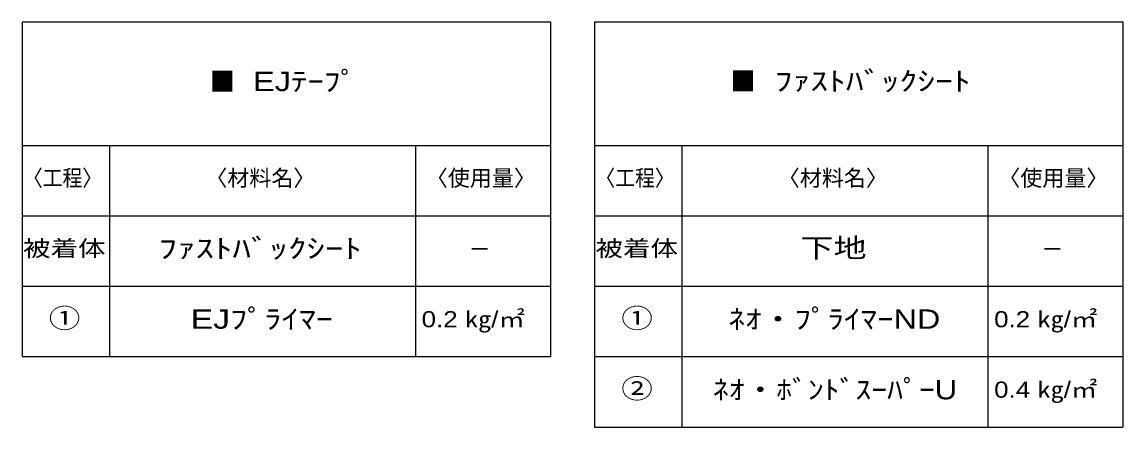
# Model space of a CAD drawing. Units: millimetres, scale not verified. Extents: x -132 to 123, y -78 to 79.
# Drawn here: x -132.4 to -7.4, y -78.4 to -32.4 of the extents above; entities that cross this region are included whole.
import ezdxf
from ezdxf.enums import TextEntityAlignment as Align

# ---------------------------------------------------------------- set-up
doc = ezdxf.new("R2010")
doc.units = ezdxf.units.MM
doc.header["$LTSCALE"] = 0.1
doc.layers.add('0-6_Z_O-文字', color=134, linetype='Continuous')
doc.styles.add('HGPｺﾞｼｯｸM', font='')
doc.styles.get('HGPｺﾞｼｯｸM').set_extended_font_data('HGPｺﾞｼｯｸM')

msp = doc.modelspace()

# ---------------------------------------------------------------- linework, layer by layer
at = {"layer": '0-6_Z_O-文字'}
for p, q in [((-132.4374, -32.4028), (-72.4374, -32.4028)), ((-132.4374, -32.4028), (-132.4374, -70.4293)), ((-72.4374, -32.4028), (-72.4374, -70.4293)), ((-67.4374, -32.4028), (-7.4374, -32.4028)), ((-67.4374, -32.4028), (-67.4374, -78.4293)), ((-7.4374, -32.4028), (-7.4374, -78.4293)), ((-132.4374, -46.4293), (-72.4374, -46.4293)), ((-67.4374, -46.4293), (-7.4374, -46.4293)), ((-132.4374, -54.4293), (-72.4374, -54.4293)), ((-67.4374, -54.4293), (-7.4374, -54.4293)), ((-132.4374, -62.4293), (-72.4374, -62.4293)), ((-67.4374, -62.4293), (-7.4374, -62.4293)), ((-132.4374, -70.4293), (-72.4374, -70.4293)), ((-67.4374, -70.4293), (-7.4374, -70.4293)), ((-67.4374, -78.4293), (-7.4374, -78.4293))]:
    msp.add_line(p, q, dxfattribs=at)
at = {"layer": '0-6_Z_O-文字', "color": 1}
for p, q in [((-122.5082, -46.4293), (-122.5082, -70.4293)), ((-87.7642, -46.4293), (-87.7642, -70.4293)), ((-57.5082, -46.4293), (-57.5082, -78.4293)), ((-22.7642, -46.4293), (-22.7642, -78.4293))]:
    msp.add_line(p, q, dxfattribs=at)

# ---------------------------------------------------------------- texts
at = {"layer": '0-6_Z_O-文字', "color": 11, "style": 'HGPｺﾞｼｯｸM', "width": 0.95}
msp.add_text('■', height=2.199, dxfattribs=at).set_placement((-111.1176, -40.916), align=Align.BOTTOM_LEFT)
at = {"layer": '0-6_Z_O-文字', "style": 'HGPｺﾞｼｯｸM'}
for s, height, width, p in [(' EJﾃｰﾌﾟ', 2.199, 1.25, (-107.2191, -40.916)), (' ﾌｧｽﾄﾊﾞｯｸｼｰﾄ', 2.199, 1.35, (-48.0973, -40.878)), ('〈工程〉', 1.833, 0.9, (-132.3396, -51.5968)), ('〈工程〉', 1.833, 0.9, (-67.3396, -51.5968)), ('被着体', 1.833, 1.25, (-132.3269, -59.5968)), ('ﾌｧｽﾄﾊﾞｯｸｼｰﾄ', 2.199, 1.4, (-116.9383, -59.8912)), ('被着体', 1.833, 1.25, (-67.3269, -59.5968)), ('下地', 2.199, 1.25, (-44.0499, -59.8227)), ('①', 2.199, 1.2, (-129.4068, -67.8303)), ('EJﾌﾟﾗｲﾏｰ', 2.199, 1.3, (-113.2834, -67.9217)), ('0.2 ㎏/㎡', 1.833, 1.2, (-87.0678, -67.6475)), ('①', 2.199, 1.2, (-64.4068, -67.8303)), ('ﾈｵ・ﾌﾟﾗｲﾏｰND', 2.199, 1.25, (-52.2352, -67.9217)), ('0.2 ㎏/㎡', 1.833, 1.2, (-22.0678, -67.6475)), ('②', 2.199, 1.2, (-64.4068, -75.8303)), ('ﾈｵ・ﾎﾞﾝﾄﾞｽｰﾊﾟｰU', 2.199, 1.2, (-54.0093, -75.9445)), ('0.4 ㎏/㎡', 1.833, 1.2, (-22.0678, -75.6475))]:
    msp.add_text(s, height=height, dxfattribs=dict(at, width=width)).set_placement(p, align=Align.BOTTOM_LEFT)
at = {"layer": '0-6_Z_O-文字', "color": 161, "style": 'HGPｺﾞｼｯｸM', "width": 0.95}
msp.add_text('■', height=2.199, dxfattribs=at).set_placement((-51.9958, -40.878), align=Align.BOTTOM_LEFT)
at = {"layer": '0-6_Z_O-文字', "style": 'HGPｺﾞｼｯｸM'}
for s, p in [('〈材料名〉', (-111.6274, -51.5968)), ('〈使用量〉', (-86.5919, -51.5968)), ('〈材料名〉', (-46.6274, -51.5968)), ('〈使用量〉', (-21.5919, -51.5968)), ('－', (-81.7188, -59.6793)), ('－', (-16.7188, -59.6793))]:
    msp.add_text(s, height=1.833, dxfattribs=at).set_placement(p, align=Align.BOTTOM_LEFT)

doc.saveas('drawing.dxf')
